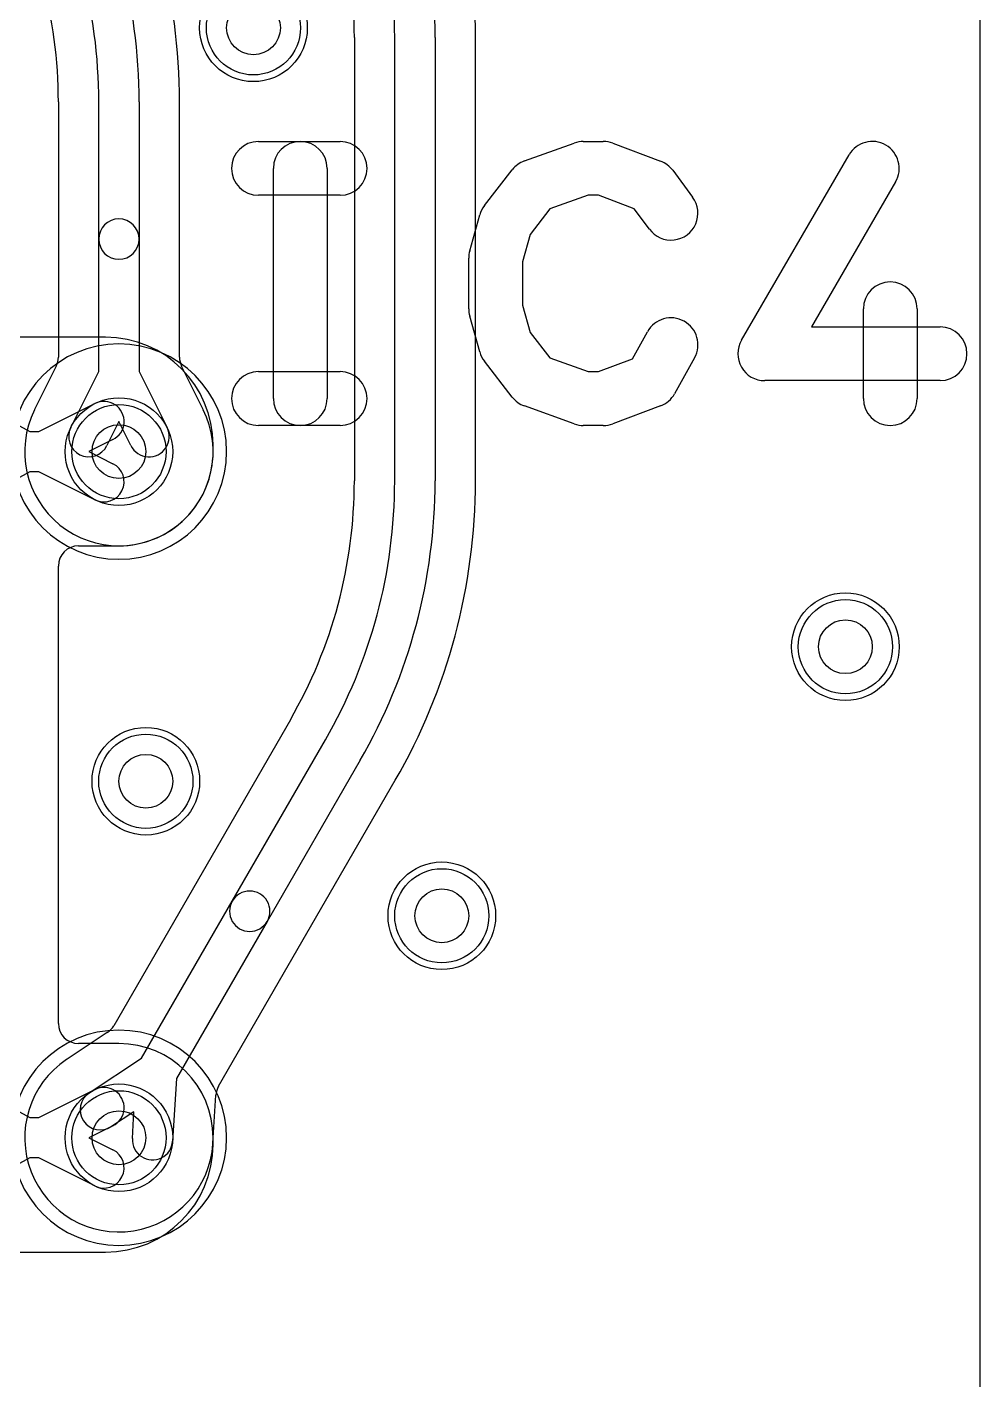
# Model space of a CAD drawing. Extents: x -1.5 to 30.7, y -0.5 to 30.
# Drawn here: x 19.96 to 23.5, y 6.27 to 11.3 of the extents above; entities that cross this region are included whole.
import ezdxf

# ---------------------------------------------------------------- set-up
doc = ezdxf.new("R2010")
doc.units = 0
for name, color, linetype in [('Hole', 1, 'CONTINUOUS'), ('L1', 3, 'CONTINUOUS'), ('L2', 3, 'CONTINUOUS'), ('L3', 3, 'CONTINUOUS'), ('L4', 3, 'CONTINUOUS'), ('Resist-A', 2, 'CONTINUOUS'), ('Resist-B', 2, 'CONTINUOUS'), ('Silk-A', 140, 'CONTINUOUS')]:
    doc.layers.add(name, color=color, linetype=linetype)

msp = doc.modelspace()

# ---------------------------------------------------------------- linework, layer by layer
at = {"layer": 'Hole'}
for centre in [(20.8, 11.3), (20.3, 9.725), (23, 9), (20.4, 8.5), (21.5, 8), (20.3, 7.175)]:
    msp.add_circle(centre, 0.1, dxfattribs=at)
at = {"layer": 'L1'}
for p, q in [((20.25007, 10.15004), (18.92504, 10.15004)), ((19.74214, 9.92285), (19.969, 9.8)), ((20.00234, 9.8), (20.21071, 9.90396)), ((19.969, 9.8), (20.00234, 9.8)), ((20.27767, 9.76974), (20.188, 9.725)), ((20.188, 9.725), (20.27767, 9.68026)), ((20.65007, 9.725), (20.65007, 9.75004)), ((19.969, 9.65), (19.74214, 9.52715)), ((20.00234, 9.65), (19.969, 9.65)), ((20.21071, 9.54604), (20.00234, 9.65)), ((20.15004, 9.37494), (20.3, 9.37494)), ((20.07504, 7.60005), (20.07504, 9.29994)), ((20.3, 7.52505), (20.15004, 7.52505)), ((19.74214, 7.37285), (19.969, 7.25)), ((20.00234, 7.25), (20.21071, 7.35396)), ((19.969, 7.25), (20.00234, 7.25)), ((20.27767, 7.21974), (20.188, 7.175)), ((20.188, 7.175), (20.27767, 7.13026)), ((20.65005, 7.14996), (20.65005, 7.175)), ((19.969, 7.1), (19.74214, 6.97715)), ((20.00234, 7.1), (19.969, 7.1)), ((20.21071, 6.99604), (20.00234, 7.1)), ((19.4, 6.74996), (20.25005, 6.74996))]:
    msp.add_line(p, q, dxfattribs=at)
for centre in [(20.8, 11.3), (20.3, 9.725), (23, 9), (20.4, 8.5), (21.5, 8), (20.3, 7.175)]:
    msp.add_circle(centre, 0.2, dxfattribs=at)
for centre, radius, start, end in [((20.25007, 9.75004), 0.4, 0, 90), ((20.24419, 9.83685), 0.075, -63.4862, 116.51596), ((20.30001, 9.725), 0.35006, -90.00164, 0), ((20.24419, 9.61315), 0.075, -116.5138, 63.48404), ((20.15004, 9.29994), 0.075, 90, 180), ((20.15004, 7.60005), 0.075, 180, -90), ((20.3, 7.175), 0.35005, 0, 90), ((20.24419, 7.28685), 0.075, -63.4862, 116.51596), ((20.25005, 7.14996), 0.4, -90, 0), ((20.24419, 7.06315), 0.075, -116.5138, 63.48404)]:
    msp.add_arc(centre, radius, start, end, dxfattribs=at)
at = {"layer": 'L2'}
for centre in [(20.8, 11.3), (23, 9), (20.4, 8.5), (21.5, 8)]:
    msp.add_circle(centre, 0.2, dxfattribs=at)
for centre, start, end in [((20.3, 9.725), 90, -90), ((20.3, 9.725), -90, 90), ((20.3, 7.175), 90, -90), ((20.3, 7.175), -90, 90)]:
    msp.add_arc(centre, 0.40004, start, end, dxfattribs=at)
at = {"layer": 'L3'}
for centre in [(20.8, 11.3), (23, 9), (20.4, 8.5), (21.5, 8)]:
    msp.add_circle(centre, 0.2, dxfattribs=at)
for centre, start, end in [((20.3, 9.725), 90, -90), ((20.3, 9.725), -90, 90), ((20.3, 7.175), 90, -90), ((20.3, 7.175), -90, 90)]:
    msp.add_arc(centre, 0.40004, start, end, dxfattribs=at)
at = {"layer": 'L4'}
for p, q in [((23.49996, 14.7964), (23.49996, 3.21379)), ((21.17496, 11.2641), (21.17496, 9.61615)), ((21.325, 9.61615), (21.325, 11.2641)), ((21.475, 11.2641), (21.475, 9.61615)), ((21.62504, 9.61615), (21.62504, 11.2641)), ((20.07496, 11.02486), (20.07496, 10.07568)), ((20.225, 10.51492), (20.225, 11.02486)), ((20.375, 11.02486), (20.375, 10.51492)), ((20.52504, 10.07568), (20.52504, 11.02486)), ((20.225, 10.02266), (20.225, 10.51492)), ((20.375, 10.51492), (20.375, 10.02266)), ((20.06707, 10.04221), (19.98678, 9.88128)), ((20.12104, 9.81429), (20.225, 10.02266)), ((20.375, 10.02266), (20.47896, 9.81429)), ((20.61322, 9.88128), (20.53293, 10.04221)), ((20.3, 9.837), (20.25526, 9.74733)), ((20.34474, 9.74733), (20.3, 9.837)), ((20.93716, 8.72867), (20.28046, 7.59123)), ((20.72107, 8.05431), (21.0671, 8.65365)), ((21.197, 8.57865), (20.85097, 7.97931)), ((20.67023, 7.36616), (21.32694, 8.50363)), ((20.38388, 7.47028), (20.72107, 8.05431)), ((20.85097, 7.97931), (20.51379, 7.39529)), ((20.25689, 7.56618), (20.10797, 7.46766)), ((20.18966, 7.34181), (20.38388, 7.47028)), ((20.51379, 7.39529), (20.49963, 7.16284)), ((20.64949, 7.15533), (20.66033, 7.33324)), ((20.356, 7.272), (20.27242, 7.21671)), ((20.34991, 7.17196), (20.356, 7.272))]:
    msp.add_line(p, q, dxfattribs=at)
for centre in [(20.8, 11.3), (20.3, 9.725), (23, 9), (20.4, 8.5), (21.5, 8), (20.3, 7.175)]:
    msp.add_circle(centre, 0.2, dxfattribs=at)
for centre, radius, start, end in [((19.39999, 11.26412), 2.22505, -0.00052, 30.00011), ((19.4, 11.2641), 2.075, 0, 30.00001), ((19.4, 11.2641), 1.925, 0, 29.99998), ((18.29999, 11.02487), 2.22505, -0.00026, 30.00011), ((19.4, 11.2641), 1.77496, 0, 29.99973), ((18.3, 11.02486), 2.075, 0, 30.00001), ((18.3, 11.02486), 1.925, 0, 29.99998), ((18.3, 11.02486), 1.77496, 0, 29.99973), ((20.3, 10.51492), 0.075, 0, 180), ((20.3, 10.51492), 0.075, 180, 0), ((19.99999, 10.07568), 0.07497, -26.5172, 0), ((20.60001, 10.07568), 0.07497, 180, -153.4828), ((20.3, 9.72499), 0.35005, 153.65016, 26.36448), ((19.91914, 9.91363), 0.07497, -26.3463, -26.27794), ((20.18815, 9.7808), 0.22505, 153.48163, 153.72073), ((20.41185, 9.7808), 0.22505, 26.29976, 26.51837), ((20.68081, 9.91373), 0.07497, -153.69812, -153.63661), ((20.18815, 9.78081), 0.075, 153.4862, -26.51596), ((20.41185, 9.78081), 0.075, -153.4862, 26.51596), ((19.4, 9.61615), 1.77496, -30.00001, 0), ((19.4, 9.61615), 1.925, -29.99998, 0), ((19.4, 9.61615), 2.075, -30.00004, 0), ((19.4, 9.61615), 2.22504, -30.00002, 0), ((20.78602, 8.01681), 0.075, 149.99927, -30.00006), ((20.78602, 8.01681), 0.075, -30.00073, 149.99996), ((20.21553, 7.62871), 0.07497, -56.51766, -29.99513), ((20.3, 7.175), 0.35004, 123.80129, -3.69202), ((20.06356, 7.52817), 0.07497, -56.1976, -56.06617), ((20.23104, 7.27926), 0.22504, 123.48316, 123.9351), ((20.3, 7.175), 0.35004, 123.30782, 123.4826), ((20.06661, 7.53019), 0.07497, -56.68937, -56.51766), ((20.23104, 7.27926), 0.075, 123.48666, -56.51671), ((20.73516, 7.32868), 0.07497, 150.00487, 176.51281), ((20.42477, 7.1674), 0.075, 176.51421, -3.48504), ((20.42484, 7.16876), 0.22505, -4.12534, -3.83186), ((20.72412, 7.14763), 0.07497, 176.22202, 176.30591), ((20.3, 7.175), 0.35004, -3.48536, -3.2689), ((20.72432, 7.15077), 0.07497, 176.51281, 176.73496)]:
    msp.add_arc(centre, radius, start, end, dxfattribs=at)
at = {"layer": 'Resist-A'}
for centre in [(20.8, 11.3), (20.3, 9.725), (23, 9), (20.4, 8.5), (21.5, 8), (20.3, 7.175)]:
    msp.add_circle(centre, 0.175, dxfattribs=at)
at = {"layer": 'Resist-B'}
for centre in [(20.8, 11.3), (20.3, 9.725), (23, 9), (20.4, 8.5), (21.5, 8), (20.3, 7.175)]:
    msp.add_circle(centre, 0.175, dxfattribs=at)
at = {"layer": 'Silk-A'}
for p, q in [((20.81852, 10.87778), (21.12222, 10.87778)), ((21.80687, 10.8052), (21.99206, 10.87187)), ((22.02593, 10.87778), (22.1, 10.87778)), ((22.13511, 10.87141), (22.31289, 10.80474)), ((22.61352, 10.1391), (23.01352, 10.82799)), ((20.87407, 9.92222), (20.87407, 10.77778)), ((21.07407, 10.77778), (21.07407, 9.92222)), ((21.6581, 10.63917), (21.7618, 10.7725)), ((22.35814, 10.77063), (22.43221, 10.67063)), ((23.18648, 10.72757), (22.8737, 10.18889)), ((21.12222, 10.67778), (20.81852, 10.67778)), ((22.04338, 10.67778), (21.90188, 10.62684)), ((22.08187, 10.67778), (22.04338, 10.67778)), ((22.21501, 10.62785), (22.08187, 10.67778)), ((21.90188, 10.62684), (21.8281, 10.53198)), ((22.27149, 10.55159), (22.21501, 10.62785)), ((21.60365, 10.47121), (21.64069, 10.60455)), ((21.8281, 10.53198), (21.8, 10.43081)), ((21.6, 10.25556), (21.6, 10.44444)), ((21.8, 10.43081), (21.8, 10.26919)), ((21.8, 10.26919), (21.8281, 10.16802)), ((21.64069, 10.09545), (21.60365, 10.22879)), ((23.06667, 9.92222), (23.06667, 10.25556)), ((23.26667, 10.25556), (23.26667, 9.92222)), ((21.8281, 10.16802), (21.90188, 10.07316)), ((22.20823, 10.06961), (22.26443, 10.17078)), ((22.8737, 10.18889), (23.35185, 10.18889)), ((21.7618, 9.9275), (21.6581, 10.06083)), ((21.90188, 10.07316), (22.04338, 10.02222)), ((22.08187, 10.02222), (22.20823, 10.06961)), ((22.43927, 10.07366), (22.3652, 9.94033)), ((20.81852, 10.02222), (21.12222, 10.02222)), ((22.04338, 10.02222), (22.08187, 10.02222)), ((23.35185, 9.98889), (22.7, 9.98889)), ((21.99206, 9.82813), (21.80687, 9.8948)), ((22.31289, 9.89526), (22.13511, 9.82859)), ((21.12222, 9.82222), (20.81852, 9.82222)), ((22.1, 9.82222), (22.02593, 9.82222))]:
    msp.add_line(p, q, dxfattribs=at)
for centre, start, end in [((20.81852, 10.77778), 90, -90), ((20.97407, 10.77778), 0, 180), ((21.12222, 10.77778), -90, 90), ((22.02593, 10.77778), 90, 109.79758), ((22.1, 10.77778), 69.44463, 90), ((23.1, 10.77778), -30.13931, 149.85865), ((21.84074, 10.71111), 109.79758, 142.12853), ((22.27778, 10.71111), 36.52613, 69.44463), ((22.35185, 10.61111), -143.47387, 36.52735), ((21.73704, 10.57778), 142.12853, 164.47251), ((21.7, 10.44444), 164.47251, 180), ((23.16667, 10.25556), 0, 180), ((21.7, 10.25556), 180, -164.47251), ((22.35185, 10.12222), -29.05127, 150.94613), ((23.35185, 10.08889), -90, 90), ((22.7, 10.08889), 149.86069, -90), ((21.73704, 10.12222), -164.47251, -142.12853), ((20.81852, 9.92222), 90, -90), ((21.12222, 9.92222), -90, 90), ((20.97407, 9.92222), 180, 0), ((21.84074, 9.98889), -142.12853, -109.79758), ((22.27778, 9.98889), -69.44463, -29.05127), ((23.16667, 9.92222), 180, 0), ((22.02593, 9.92222), -109.79758, -90), ((22.1, 9.92222), -90, -69.44463)]:
    msp.add_arc(centre, 0.1, start, end, dxfattribs=at)

doc.saveas('drawing.dxf')
